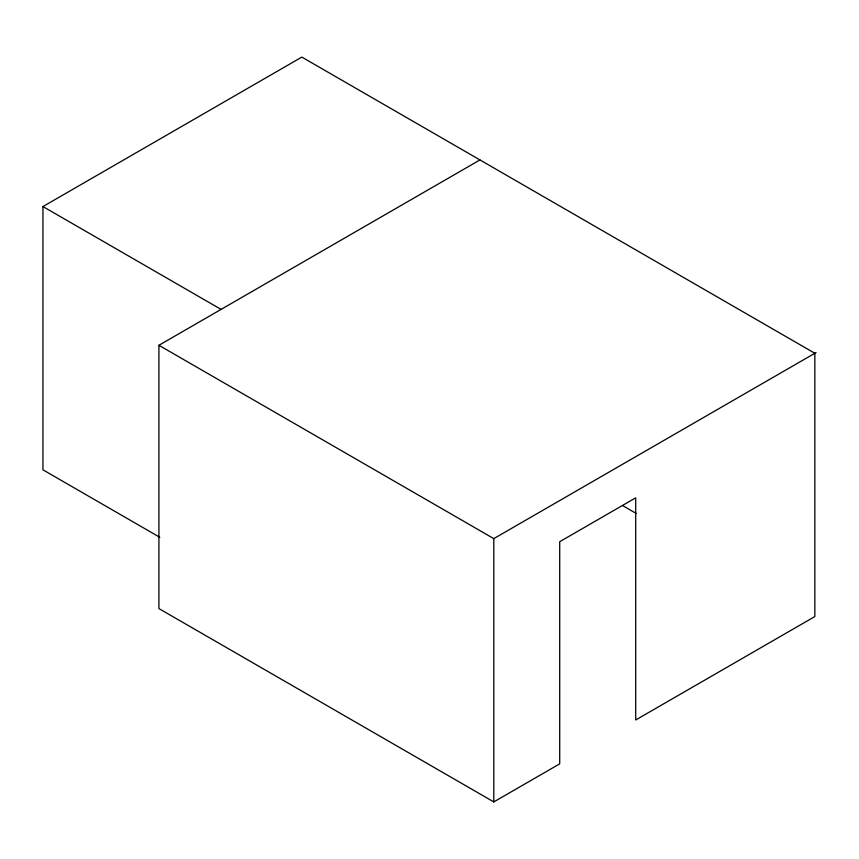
<?xml version="1.0" encoding="UTF-8"?>
<svg xmlns="http://www.w3.org/2000/svg" width="859" height="859" viewBox="0 0 859 859"><rect width="100%" height="100%" fill="white"/><g stroke="black" fill="none" stroke-linecap="round" stroke-linejoin="round"><path stroke-width="1.29" d="M159.774 537.283L42.95 469.83L42.95 206.557L301.831 57.091L814.837 353.274L814.837 616.558L635.703 719.982L635.703 497.833L559.703 541.718L559.703 763.855L493.796 801.909L158.915 608.569L158.915 345.286L479.956 159.935M158.915 345.286L493.796 538.625L816.05 352.577M622.485 505.5L636.39 513.532M42.95 206.557L221.074 309.401M493.796 538.625L493.796 801.909"/></g></svg>
